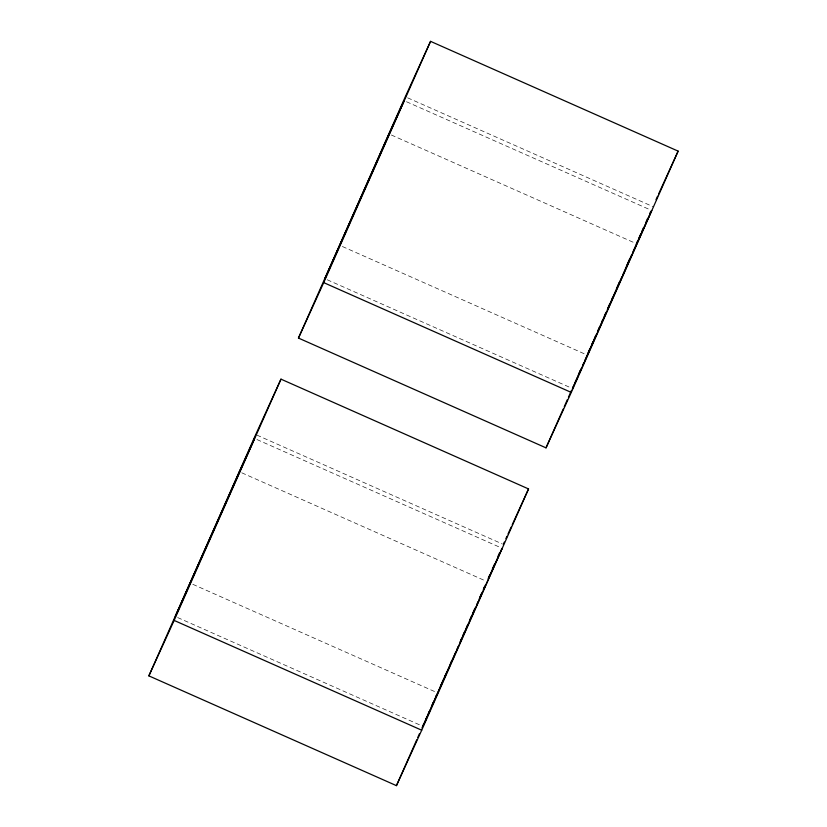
<?xml version="1.0" encoding="UTF-8"?>
<svg xmlns="http://www.w3.org/2000/svg" width="827" height="827" viewBox="0 0 827 827"><rect width="100%" height="100%" fill="white"/><g stroke="black" fill="none" stroke-linecap="round" stroke-linejoin="round"><path stroke-width="0.62" stroke-dasharray="4.13 3.1" d="M407.649 97.834L652.865 206.574M406.491 101.742L650.529 209.955M391.336 134.997L634.185 242.693M342.388 246.508L586.426 354.731M327.234 279.774L570.082 387.47M256.897 435.105L502.103 543.846M256.918 439.53L499.766 547.226M241.753 472.796L485.79 581.019M192.815 584.307L435.664 692.003M177.65 617.562L420.509 725.258"/><path stroke-width="1.24" d="M148.87 675.866L255.719 434.578L280.984 379.148L528.546 488.933L421.708 730.21L396.443 785.65L148.87 675.866L174.135 620.426L280.984 379.148M298.454 338.067L405.292 96.79L430.557 41.35L678.13 151.134L571.281 392.422L546.016 447.852L298.454 338.067L323.719 282.627L430.557 41.35M396.443 785.65L416.767 739.751M417.811 737.395L419.372 733.859M421.977 727.977L423.548 724.442M425.626 719.738L426.67 717.381M427.714 715.035L429.275 711.499M431.88 705.617L433.441 702.082M435.529 697.378L436.573 695.021M440.222 686.782L443.344 679.722M444.388 677.365L446.477 672.661M450.126 664.422L451.687 660.887M460.029 642.062L461.59 638.527M462.634 636.17L464.712 631.466M465.756 629.109L467.327 625.584M469.932 619.692L471.493 616.167M472.537 613.81L474.615 609.106M479.836 597.332L481.397 593.796M483.475 589.093L484.519 586.736M488.168 578.497L489.729 574.972M492.344 569.079L494.422 564.376M498.071 556.137L499.632 552.612M546.016 447.852L563.218 409.014M564.262 406.657L567.384 399.596M568.428 397.249L571.56 390.179M578.331 374.879L580.42 370.176M588.235 352.519L589.796 348.984M591.884 344.28L592.928 341.923M593.972 339.577L595.533 336.041M598.138 330.159L599.699 326.624M601.787 321.92L602.831 319.563M603.875 317.206L605.436 313.681M608.041 307.789L609.602 304.264M611.691 299.55L612.735 297.203M616.384 288.964L619.506 281.904M626.287 266.594L629.409 259.533M636.18 244.234L637.751 240.709M638.795 238.352L640.873 233.648M641.917 231.291L643.478 227.756M646.083 221.874L647.655 218.338M649.733 213.635L650.777 211.278M427.549 715.717L422.866 726.302L502.123 548.28L489.057 576.946M428.593 713.36L430.164 709.824M431.198 707.478L440.057 687.464M441.101 685.107L445.794 674.522M446.838 672.165L449.96 665.104M451.004 662.747L455.698 652.152M456.742 649.805L458.303 646.269M460.908 640.387L465.601 629.792M466.645 627.435L468.206 623.909M469.25 621.553L475.504 607.432M476.548 605.075L478.109 601.549M479.153 599.193L482.275 592.132M483.319 589.775L485.408 585.071M574.01 384.979L572.439 388.514L578.187 375.892M575.044 382.622L578.176 375.561M579.22 373.215L581.298 368.501M582.87 364.976L583.903 362.619M584.947 360.262L593.807 340.259M594.851 337.902L596.412 334.366M597.456 332.02L603.71 317.888M604.754 315.542L606.315 312.006M607.359 309.649L612.052 299.064M613.096 296.707L616.218 289.646M617.262 287.289L621.956 276.694M623 274.347L626.122 267.286M627.166 264.929L631.859 254.334M632.903 251.977L636.025 244.916M656.018 199.638L657.599 196.175M658.654 193.869L678.13 151.134M637.069 242.59L651.707 210.482L579.241 373.597M503.281 544.373L504.336 542.057M505.917 538.594L506.972 536.278M508.016 533.973L511.179 527.047M512.233 524.731L528.546 488.933M323.719 282.627L571.281 392.422M174.135 620.426L421.708 730.21M239.396 471.752L175.293 616.518L254.561 438.486L239.396 471.752M388.979 133.953L324.877 278.72L404.134 100.698L388.979 133.953"/></g></svg>
